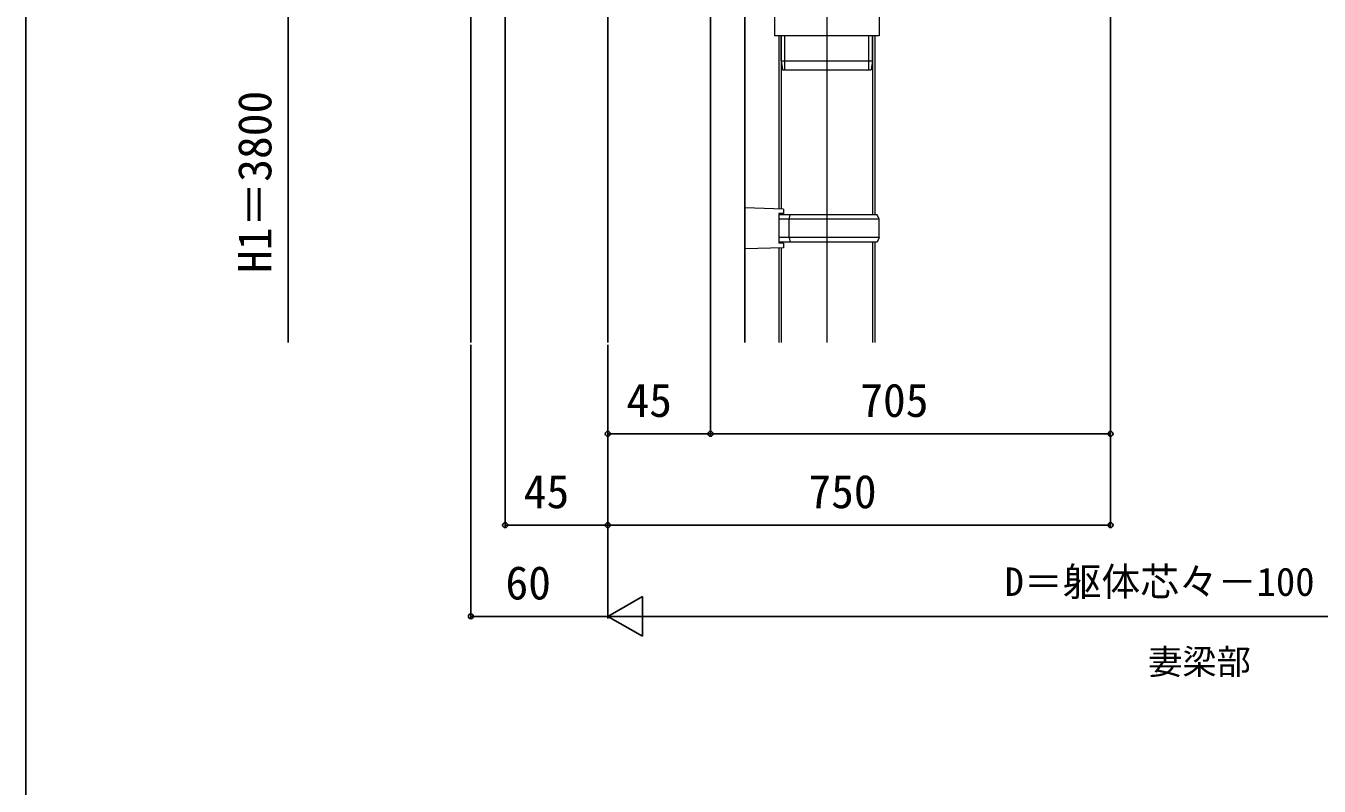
# Model space of a CAD drawing. Units: millimetres, scale not verified. Extents: x -875 to 875, y -1304 to 1298.
# Drawn here: x -875 to -308, y -3 to 330 of the extents above; entities that cross this region are included whole.
import ezdxf
from ezdxf.enums import TextEntityAlignment as Align

# ---------------------------------------------------------------- set-up
doc = ezdxf.new("R2010")
doc.units = ezdxf.units.MM
doc.header["$LTSCALE"] = 8
for name, color, linetype in [('0-1_USER1', 3, 'Continuous'), ('0-3_YKK_12', 2, 'Continuous'), ('0-5_YKK_D', 6, 'Continuous'), ('0-6_YKK_ZWAK', 7, 'Continuous')]:
    doc.layers.add(name, color=color, linetype=linetype)
doc.layers.add('0-4_YKK_13', color=4, linetype='Continuous', lineweight=18)
doc.styles.add('ＭＳ ゴシック', font='')
doc.styles.get('ＭＳ ゴシック').set_extended_font_data('MS Gothic')

msp = doc.modelspace()

# ---------------------------------------------------------------- linework, layer by layer
at = {"layer": '0-3_YKK_12'}
for p, q in [((-619.999, 921.253), (-619.999, 191.253)), ((-679.999, 191.253), (-679.999, 913.253)), ((-559.999, 191.253), (-559.999, 418.753))]:
    msp.add_line(p, q, dxfattribs=at)
at = {"layer": '0-4_YKK_13'}
for p, q in [((-523.999, 438.075), (-523.999, 191.253)), ((-546.999, 360.271), (-546.999, 325.703)), ((-500.999, 360.271), (-500.999, 325.703)), ((-500.999, 325.703), (-546.999, 325.703)), ((-544.999, 325.703), (-544.999, 249.812)), ((-543.999, 325.703), (-543.999, 249.783)), ((-543.999, 314.703), (-543.999, 325.703)), ((-542.399, 310.703), (-542.399, 325.703)), ((-505.599, 310.703), (-505.599, 325.703)), ((-503.999, 325.703), (-503.999, 247.253)), ((-503.999, 314.703), (-503.999, 325.703)), ((-502.999, 325.703), (-502.999, 247.253)), ((-543.999, 314.703), (-503.999, 314.703)), ((-503.999, 314.703), (-504.599, 310.703)), ((-542.999, 249.753), (-559.999, 250.253)), ((-559.999, 232.253), (-559.999, 250.253)), ((-542.999, 249.753), (-542.999, 247.753)), ((-544.999, 247.753), (-544.999, 247.253)), ((-544.999, 247.253), (-544.999, 235.253)), ((-501.999, 247.253), (-544.999, 247.253)), ((-500.999, 245.253), (-544.999, 245.253)), ((-543.999, 247.753), (-543.999, 247.253)), ((-500.999, 245.253), (-501.999, 247.253)), ((-500.999, 237.253), (-500.999, 245.253)), ((-542.999, 232.753), (-559.999, 232.253)), ((-500.999, 237.253), (-544.999, 237.253)), ((-544.999, 235.253), (-544.999, 234.753)), ((-501.999, 235.253), (-544.999, 235.253)), ((-542.999, 234.753), (-544.999, 234.753)), ((-544.999, 232.694), (-544.999, 191.253)), ((-543.999, 235.253), (-543.999, 234.753)), ((-543.999, 232.724), (-543.999, 191.253)), ((-542.999, 234.753), (-542.999, 232.753)), ((-540.522, 237.253), (-540.093, 235.253)), ((-503.999, 235.253), (-503.999, 191.253)), ((-502.999, 235.253), (-502.999, 191.253)), ((-500.999, 237.253), (-501.999, 235.253))]:
    msp.add_line(p, q, dxfattribs=at)
for points in [[(-543.999, 314.703), (-543.399, 310.703), (-504.599, 310.703)], [(-542.999, 247.753), (-544.999, 247.753), (-544.999, 234.753)], [(-540.522, 237.253), (-540.522, 245.253), (-540.093, 247.253)]]:
    msp.add_lwpolyline(points, dxfattribs=at)
at = {"layer": '0-5_YKK_D'}
for p, q in [((-399.646, 421.565), (-399.646, 150.253)), ((-399.646, 421.565), (-399.646, 110.253)), ((-664.999, 390.553), (-664.999, 110.253)), ((-574.999, 390.553), (-574.999, 150.253)), ((-574.999, 390.553), (-574.999, 150.253)), ((-760, 373.753), (-760, 191.253)), ((-679.999, 190.253), (-679.999, 70.253)), ((-619.999, 190.253), (-619.999, 70.253)), ((-619.999, 190.253), (-619.999, 150.253)), ((-619.999, 190.253), (-619.999, 110.253)), ((-619.999, 190.253), (-619.999, 70.253)), ((-619.999, 190.253), (-619.999, 110.253)), ((-574.999, 151.253), (-619.999, 151.253)), ((-574.999, 151.253), (-399.646, 151.253)), ((-619.999, 111.253), (-664.999, 111.253)), ((-619.999, 111.253), (-399.646, 111.253)), ((-619.999, 71.253), (-604.844, 80.003)), ((-604.844, 62.503), (-604.844, 80.003)), ((-619.999, 71.253), (-679.999, 71.253)), ((-619.999, 71.253), (-604.844, 62.503)), ((-619.999, 71.253), (-589.689, 71.253)), ((-602.499, 71.253), (-87.499, 71.253))]:
    msp.add_line(p, q, dxfattribs=at)
for centre in [(-619.999, 151.253), (-574.999, 151.253), (-574.999, 151.253), (-399.646, 151.253), (-664.999, 111.253), (-619.999, 111.253), (-619.999, 111.253), (-399.646, 111.253), (-679.999, 71.253)]:
    msp.add_circle(centre, 1.075, dxfattribs=at)
at = {"layer": '0-6_YKK_ZWAK'}
msp.add_line((-875, 1245.9), (-875, -1304.1), dxfattribs=at)

# ---------------------------------------------------------------- texts
at = {"layer": '0-1_USER1', "style": 'ＭＳ ゴシック'}
msp.add_text('妻梁部', height=11, dxfattribs=at).set_placement((-383.193, 42.526), align=Align.BOTTOM_LEFT)
at = {"layer": '0-5_YKK_D', "style": 'ＭＳ ゴシック'}
msp.add_text('H1＝3800', height=14.66, rotation=90, dxfattribs=at).set_placement((-763, 221.764), align=Align.BOTTOM_LEFT)
for s, height, p in [('45', 14.66, (-611.818, 154.253)), ('705', 14.66, (-509.368, 154.253)), ('45', 14.66, (-656.818, 114.253)), ('750', 14.66, (-532.095, 114.253)), ('60', 14.66, (-664.829, 74.253)), ('D＝躯体芯々－100', 12.46, (-446.13, 76.475))]:
    msp.add_text(s, height=height, dxfattribs=at).set_placement(p, align=Align.BOTTOM_LEFT)

doc.saveas('drawing.dxf')
